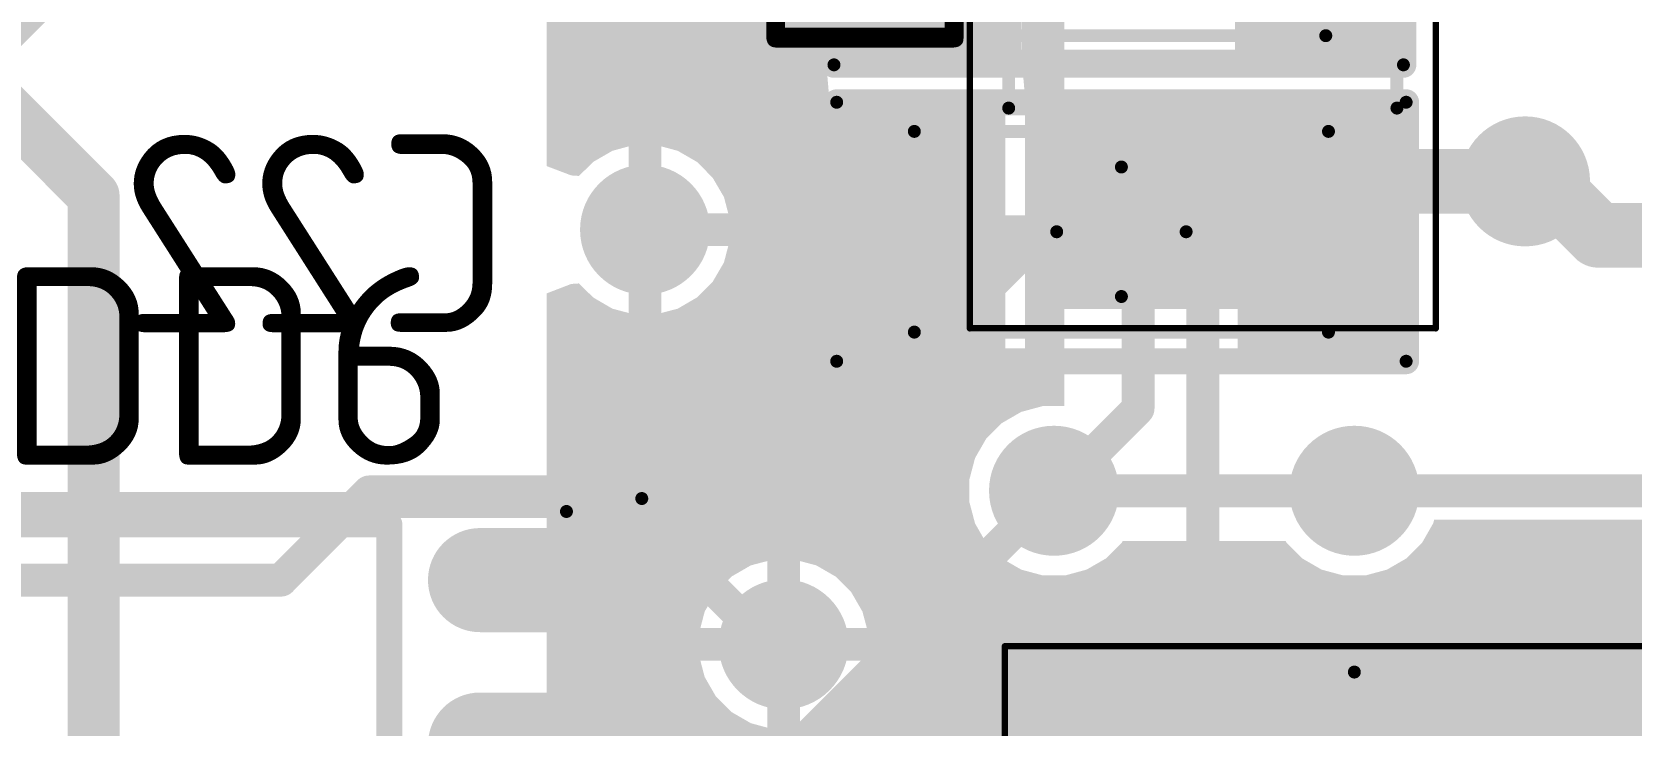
# Model space of a CAD drawing. Header units: inches. Extents: x 0 to 220, y 0 to 115.
# Drawn here: x 153.77 to 166.13, y 66.41 to 71.76 of the extents above; entities that cross this region are included whole.
import ezdxf

# ---------------------------------------------------------------- set-up
doc = ezdxf.new("R2010")
doc.units = ezdxf.units.IN
for name, color, linetype in [('Bottom Layer- Bottom', 5, 'Continuous'), ('Bottom Overlay- Bot Silk', 54, 'Continuous'), ('Bottom Paste- Bot Paste', 16, 'Continuous'), ('Bottom Solder- Bot Mask', 6, 'Continuous'), ('Mechanical 13', 56, 'Continuous'), ('Mechanical 15', 56, 'Continuous'), ('Top Layer- Top', 1, 'Continuous'), ('Top Overlay- Top Silk', 2, 'Continuous'), ('Top Paste- Top Paste', 8, 'Continuous'), ('Top Solder- Top Mask', 216, 'Continuous')]:
    doc.layers.add(name, color=color, linetype=linetype)
doc.styles.add('Arial', font='', dxfattribs={"height": 0.2})
doc.styles.add('GOST type B', font='', dxfattribs={"height": 0.2})
doc.styles.get('Arial').set_extended_font_data('Arial')
doc.styles.get('GOST type B').set_extended_font_data('GOST type B')

# ---------------------------------------------------------------- blocks, each defined once
blk = doc.blocks.new('CAP_TH_ALUM_ELEC_D5_00___S2_00___H11_00___58')
at = {"layer": 'Mechanical 13'}
for points in [[(2.5, 0, 0.1, 0.1, 1), (-2.5, 0, 0.1, 0.1, 1)], [(2.475, 0, 0.05, 0.05, 1), (2.525, 0, 0.05, 0.05, 1)]]:
    blk.add_lwpolyline(points, format="xyseb", close=True, dxfattribs=at)
at = {"layer": 'Mechanical 15'}
for points in [[(2.7, 2.7, 0.05, 0.05, 0), (-2.7, 2.7, 0.05, 0.05, 0)], [(2.7, 2.7, 0.05, 0.05, 0), (2.7, -2.7, 0.05, 0.05, 0)]]:
    blk.add_lwpolyline(points, format="xyseb", dxfattribs=at)
blk.add_lwpolyline([(2.687, 2.7, 0.025, 0.025, 1), (2.712, 2.7, 0.025, 0.025, 1)], format="xyseb", close=True, dxfattribs=at)
blk.add_lwpolyline([(2.687, 2.7, 0.025, 0.025, 1), (2.712, 2.7, 0.025, 0.025, 1)], format="xyseb", close=True, dxfattribs=at)
at = {"layer": 'Top Overlay- Top Silk'}
for points in [[(2.5, 0, 0.2, 0.2, 1), (-2.5, 0, 0.2, 0.2, 1)], [(2.45, 0, 0.1, 0.1, 1), (2.55, 0, 0.1, 0.1, 1)]]:
    blk.add_lwpolyline(points, format="xyseb", close=True, dxfattribs=at)
at = {"layer": 'Top Overlay- Top Silk', "style": 'Arial'}
blk.add_text('+', height=2, dxfattribs=at).set_placement((0.7, 1.25))
blk = doc.blocks.new('14_SOIC_60')
at = {"layer": 'Top Layer- Top'}
h = blk.add_hatch(color=7, dxfattribs=at)
edge = h.paths.add_edge_path()
edge.add_arc((-0.5, -6.35), 0.3, 90, 270)
edge.add_line((-0.5, -6.65), (0.5, -6.65))
edge.add_arc((0.5, -6.35), 0.3, 270, 450)
edge.add_line((0.5, -6.05), (-0.5, -6.05))
h = blk.add_hatch(color=7, dxfattribs=at)
edge = h.paths.add_edge_path()
edge.add_arc((-0.5, -7.62), 0.3, 90, 270)
edge.add_line((-0.5, -7.92), (0.5, -7.92))
edge.add_arc((0.5, -7.62), 0.3, 270, 450)
edge.add_line((0.5, -7.32), (-0.5, -7.32))
at = {"layer": 'Top Paste- Top Paste'}
h = blk.add_hatch(color=7, dxfattribs=at)
edge = h.paths.add_edge_path()
edge.add_arc((-0.5, -6.35), 0.3, 90, 270)
edge.add_line((-0.5, -6.65), (0.5, -6.65))
edge.add_arc((0.5, -6.35), 0.3, 270, 450)
edge.add_line((0.5, -6.05), (-0.5, -6.05))
h = blk.add_hatch(color=7, dxfattribs=at)
edge = h.paths.add_edge_path()
edge.add_arc((-0.5, -7.62), 0.3, 90, 270)
edge.add_line((-0.5, -7.92), (0.5, -7.92))
edge.add_arc((0.5, -7.62), 0.3, 270, 450)
edge.add_line((0.5, -7.32), (-0.5, -7.32))
at = {"layer": 'Top Solder- Top Mask'}
h = blk.add_hatch(color=7, dxfattribs=at)
edge = h.paths.add_edge_path()
edge.add_arc((-0.5, -6.35), 0.402, 90, 270)
edge.add_line((-0.5, -6.752), (0.5, -6.752))
edge.add_arc((0.5, -6.35), 0.402, 270, 450)
edge.add_line((0.5, -5.948), (-0.5, -5.948))
h = blk.add_hatch(color=7, dxfattribs=at)
edge = h.paths.add_edge_path()
edge.add_arc((-0.5, -7.62), 0.402, 90, 270)
edge.add_line((-0.5, -8.022), (0.5, -8.022))
edge.add_arc((0.5, -7.62), 0.402, 270, 450)
edge.add_line((0.5, -7.218), (-0.5, -7.218))
at = {"layer": 'Mechanical 13'}
for points in [[(-0.168, 0.55, 0.1, 0.1, 0), (-0.168, -8.15, 0.1, 0.1, 0)], [(5.969, -8.15, 0.1, 0.1, 0), (-0.168, -8.15, 0.1, 0.1, 0)]]:
    blk.add_lwpolyline(points, format="xyseb", dxfattribs=at)
blk.add_lwpolyline([(-0.193, -8.15, 0.05, 0.05, 1), (-0.143, -8.15, 0.05, 0.05, 1)], format="xyseb", close=True, dxfattribs=at)
blk.add_lwpolyline([(-0.193, -8.15, 0.05, 0.05, 1), (-0.143, -8.15, 0.05, 0.05, 1)], format="xyseb", close=True, dxfattribs=at)
at = {"layer": 'Mechanical 15'}
for points in [[(-0.75, 0.75, 0.1, 0.1, 0), (-0.75, -8.25, 0.1, 0.1, 0)], [(6.75, -8.25, 0.1, 0.1, 0), (-0.75, -8.25, 0.1, 0.1, 0)]]:
    blk.add_lwpolyline(points, format="xyseb", dxfattribs=at)
blk.add_lwpolyline([(-0.775, -8.25, 0.05, 0.05, 1), (-0.725, -8.25, 0.05, 0.05, 1)], format="xyseb", close=True, dxfattribs=at)
blk.add_lwpolyline([(-0.775, -8.25, 0.05, 0.05, 1), (-0.725, -8.25, 0.05, 0.05, 1)], format="xyseb", close=True, dxfattribs=at)
at = {"layer": 'Top Overlay- Top Silk'}
for points in [[(1.2, 0.45, 0.2, 0.2, 0), (1.2, -8.05, 0.2, 0.2, 0)], [(4.7, -8.05, 0.2, 0.2, 0), (1.2, -8.05, 0.2, 0.2, 0)]]:
    blk.add_lwpolyline(points, format="xyseb", dxfattribs=at)
blk.add_lwpolyline([(1.15, -8.05, 0.1, 0.1, 1), (1.25, -8.05, 0.1, 0.1, 1)], format="xyseb", close=True, dxfattribs=at)
blk.add_lwpolyline([(1.15, -8.05, 0.1, 0.1, 1), (1.25, -8.05, 0.1, 0.1, 1)], format="xyseb", close=True, dxfattribs=at)
blk = doc.blocks.new('10_MSOP_161')
at = {"layer": 'Top Layer- Top'}
for points in [[(1.5, 1.15), (2.95, 1.15), (2.95, 0.85), (1.5, 0.85)], [(1.5, 0.65), (2.95, 0.65), (2.95, 0.35), (1.5, 0.35)], [(1.5, 0.15), (2.95, 0.15), (2.95, -0.15), (1.5, -0.15)], [(1.5, -0.35), (2.95, -0.35), (2.95, -0.65), (1.5, -0.65)], [(1.5, -0.85), (2.95, -0.85), (2.95, -1.15), (1.5, -1.15)]]:
    blk.add_hatch(color=7, dxfattribs=at).paths.add_polyline_path(points)
at = {"layer": 'Top Paste- Top Paste'}
for points in [[(1.5, 1.15), (2.95, 1.15), (2.95, 0.85), (1.5, 0.85)], [(1.5, 0.65), (2.95, 0.65), (2.95, 0.35), (1.5, 0.35)], [(1.5, 0.15), (2.95, 0.15), (2.95, -0.15), (1.5, -0.15)], [(1.5, -0.35), (2.95, -0.35), (2.95, -0.65), (1.5, -0.65)], [(1.5, -0.85), (2.95, -0.85), (2.95, -1.15), (1.5, -1.15)]]:
    blk.add_hatch(color=7, dxfattribs=at).paths.add_polyline_path(points)
at = {"layer": 'Top Solder- Top Mask'}
for points in [[(1.398, 1.252), (3.052, 1.252), (3.052, 0.748), (1.398, 0.748)], [(1.398, 0.752), (3.052, 0.752), (3.052, 0.248), (1.398, 0.248)], [(1.398, 0.252), (3.052, 0.252), (3.052, -0.252), (1.398, -0.252)], [(1.398, -0.248), (3.052, -0.248), (3.052, -0.752), (1.398, -0.752)], [(1.398, -0.748), (3.052, -0.748), (3.052, -1.252), (1.398, -1.252)]]:
    blk.add_hatch(color=7, dxfattribs=at).paths.add_polyline_path(points)
at = {"layer": 'Mechanical 13'}
for points in [[(1.5, 1.5, 0.1, 0.1, 0), (-1.5, 1.5, 0.1, 0.1, 0)], [(1.5, -1.5, 0.1, 0.1, 0), (1.5, 1.5, 0.1, 0.1, 0)], [(1.5, -1.5, 0.1, 0.1, 0), (-1.5, -1.5, 0.1, 0.1, 0)]]:
    blk.add_lwpolyline(points, format="xyseb", dxfattribs=at)
for points in [[(1.475, 1.5, 0.05, 0.05, 1), (1.525, 1.5, 0.05, 0.05, 1)], [(1.475, 1.5, 0.05, 0.05, 1), (1.525, 1.5, 0.05, 0.05, 1)], [(1.475, -1.5, 0.05, 0.05, 1), (1.525, -1.5, 0.05, 0.05, 1)], [(1.475, -1.5, 0.05, 0.05, 1), (1.525, -1.5, 0.05, 0.05, 1)]]:
    blk.add_lwpolyline(points, format="xyseb", close=True, dxfattribs=at)
at = {"layer": 'Mechanical 15'}
for points in [[(3.2, 1.8, 0.05, 0.05, 0), (-3.2, 1.8, 0.05, 0.05, 0)], [(3.2, -1.8, 0.05, 0.05, 0), (3.2, 1.8, 0.05, 0.05, 0)], [(3.2, -1.8, 0.05, 0.05, 0), (-3.2, -1.8, 0.05, 0.05, 0)]]:
    blk.add_lwpolyline(points, format="xyseb", dxfattribs=at)
for points in [[(3.188, 1.8, 0.025, 0.025, 1), (3.213, 1.8, 0.025, 0.025, 1)], [(3.188, 1.8, 0.025, 0.025, 1), (3.213, 1.8, 0.025, 0.025, 1)], [(3.188, -1.8, 0.025, 0.025, 1), (3.213, -1.8, 0.025, 0.025, 1)], [(3.188, -1.8, 0.025, 0.025, 1), (3.213, -1.8, 0.025, 0.025, 1)]]:
    blk.add_lwpolyline(points, format="xyseb", close=True, dxfattribs=at)
at = {"layer": 'Top Overlay- Top Silk'}
for points in [[(1.15, 1.5, 0.2, 0.2, 0), (-1.15, 1.5, 0.2, 0.2, 0)], [(1.15, -1.5, 0.2, 0.2, 0), (1.15, 1.5, 0.2, 0.2, 0)], [(1.15, -1.5, 0.2, 0.2, 0), (-1.15, -1.5, 0.2, 0.2, 0)]]:
    blk.add_lwpolyline(points, format="xyseb", dxfattribs=at)
for points in [[(1.1, 1.5, 0.1, 0.1, 1), (1.2, 1.5, 0.1, 0.1, 1)], [(1.1, 1.5, 0.1, 0.1, 1), (1.2, 1.5, 0.1, 0.1, 1)], [(1.1, -1.5, 0.1, 0.1, 1), (1.2, -1.5, 0.1, 0.1, 1)], [(1.1, -1.5, 0.1, 0.1, 1), (1.2, -1.5, 0.1, 0.1, 1)]]:
    blk.add_lwpolyline(points, format="xyseb", close=True, dxfattribs=at)
blk = doc.blocks.new('CAP__1206_B_185')
at = {"layer": 'Bottom Layer- Bottom'}
for points in [[(-1, 0.8), (-1, -0.8), (-2, -0.8), (-2, 0.8)], [(2, 0.8), (2, -0.8), (1, -0.8), (1, 0.8)]]:
    blk.add_hatch(color=7, dxfattribs=at).paths.add_polyline_path(points)
at = {"layer": 'Bottom Paste- Bot Paste'}
for points in [[(-1, 0.8), (-1, -0.8), (-2, -0.8), (-2, 0.8)], [(2, 0.8), (2, -0.8), (1, -0.8), (1, 0.8)]]:
    blk.add_hatch(color=7, dxfattribs=at).paths.add_polyline_path(points)
at = {"layer": 'Bottom Solder- Bot Mask'}
for points in [[(-0.898, 0.902), (-0.898, -0.902), (-2.102, -0.902), (-2.102, 0.902)], [(2.102, 0.902), (2.102, -0.902), (0.898, -0.902), (0.898, 0.902)]]:
    blk.add_hatch(color=7, dxfattribs=at).paths.add_polyline_path(points)
at = {"layer": 'Bottom Overlay- Bot Silk'}
for points in [[(-2.2, 1, 0.2, 0.2, 0), (-2.2, -1, 0.2, 0.2, 0)], [(2.2, 1, 0.2, 0.2, 0), (-2.2, 1, 0.2, 0.2, 0)], [(2.2, 1, 0.2, 0.2, 0), (2.2, -1, 0.2, 0.2, 0)], [(2.2, -1, 0.2, 0.2, 0), (-2.2, -1, 0.2, 0.2, 0)]]:
    blk.add_lwpolyline(points, format="xyseb", dxfattribs=at)
for points in [[(-2.25, 1, 0.1, 0.1, 1), (-2.15, 1, 0.1, 0.1, 1)], [(-2.25, 1, 0.1, 0.1, 1), (-2.15, 1, 0.1, 0.1, 1)], [(2.15, 1, 0.1, 0.1, 1), (2.25, 1, 0.1, 0.1, 1)], [(2.15, 1, 0.1, 0.1, 1), (2.25, 1, 0.1, 0.1, 1)], [(-2.25, -1, 0.1, 0.1, 1), (-2.15, -1, 0.1, 0.1, 1)], [(-2.25, -1, 0.1, 0.1, 1), (-2.15, -1, 0.1, 0.1, 1)], [(2.15, -1, 0.1, 0.1, 1), (2.25, -1, 0.1, 0.1, 1)], [(2.15, -1, 0.1, 0.1, 1), (2.25, -1, 0.1, 0.1, 1)]]:
    blk.add_lwpolyline(points, format="xyseb", close=True, dxfattribs=at)
at = {"layer": 'Mechanical 13'}
for points in [[(-1.6, 0.775, 0.1, 0.1, 0), (-1.6, -0.775, 0.1, 0.1, 0)], [(1.6, 0.775, 0.1, 0.1, 0), (-1.6, 0.775, 0.1, 0.1, 0)], [(1.6, 0.775, 0.1, 0.1, 0), (1.6, -0.775, 0.1, 0.1, 0)], [(1.6, -0.775, 0.1, 0.1, 0), (-1.6, -0.775, 0.1, 0.1, 0)]]:
    blk.add_lwpolyline(points, format="xyseb", dxfattribs=at)
for points in [[(-1.625, 0.775, 0.05, 0.05, 1), (-1.575, 0.775, 0.05, 0.05, 1)], [(-1.625, 0.775, 0.05, 0.05, 1), (-1.575, 0.775, 0.05, 0.05, 1)], [(1.575, 0.775, 0.05, 0.05, 1), (1.625, 0.775, 0.05, 0.05, 1)], [(1.575, 0.775, 0.05, 0.05, 1), (1.625, 0.775, 0.05, 0.05, 1)], [(-1.625, -0.775, 0.05, 0.05, 1), (-1.575, -0.775, 0.05, 0.05, 1)], [(-1.625, -0.775, 0.05, 0.05, 1), (-1.575, -0.775, 0.05, 0.05, 1)], [(1.575, -0.775, 0.05, 0.05, 1), (1.625, -0.775, 0.05, 0.05, 1)], [(1.575, -0.775, 0.05, 0.05, 1), (1.625, -0.775, 0.05, 0.05, 1)]]:
    blk.add_lwpolyline(points, format="xyseb", close=True, dxfattribs=at)
at = {"layer": 'Mechanical 15'}
for points in [[(2.2, 1, 0.1, 0.1, 0), (-2.2, 1, 0.1, 0.1, 0)], [(-2.2, 1, 0.1, 0.1, 0), (-2.2, -1, 0.1, 0.1, 0)], [(2.2, 1, 0.1, 0.1, 0), (2.2, -1, 0.1, 0.1, 0)], [(0, 0.5, 0.1, 0.1, 0), (0, -0.5, 0.1, 0.1, 0)], [(0.5, 0, 0.1, 0.1, 0), (-0.5, 0, 0.1, 0.1, 0)], [(2.2, -1, 0.1, 0.1, 0), (-2.2, -1, 0.1, 0.1, 0)]]:
    blk.add_lwpolyline(points, format="xyseb", dxfattribs=at)
for points in [[(-2.225, 1, 0.05, 0.05, 1), (-2.175, 1, 0.05, 0.05, 1)], [(-2.225, 1, 0.05, 0.05, 1), (-2.175, 1, 0.05, 0.05, 1)], [(2.175, 1, 0.05, 0.05, 1), (2.225, 1, 0.05, 0.05, 1)], [(2.175, 1, 0.05, 0.05, 1), (2.225, 1, 0.05, 0.05, 1)], [(-0.025, 0.5, 0.05, 0.05, 1), (0.025, 0.5, 0.05, 0.05, 1)], [(-0.525, 0, 0.05, 0.05, 1), (-0.475, 0, 0.05, 0.05, 1)], [(0.475, 0, 0.05, 0.05, 1), (0.525, 0, 0.05, 0.05, 1)], [(-0.025, -0.5, 0.05, 0.05, 1), (0.025, -0.5, 0.05, 0.05, 1)], [(-2.225, -1, 0.05, 0.05, 1), (-2.175, -1, 0.05, 0.05, 1)], [(-2.225, -1, 0.05, 0.05, 1), (-2.175, -1, 0.05, 0.05, 1)], [(2.175, -1, 0.05, 0.05, 1), (2.225, -1, 0.05, 0.05, 1)], [(2.175, -1, 0.05, 0.05, 1), (2.225, -1, 0.05, 0.05, 1)]]:
    blk.add_lwpolyline(points, format="xyseb", close=True, dxfattribs=at)
blk = doc.blocks.new('CAP__1206_B_187')
at = {"layer": 'Bottom Layer- Bottom'}
for points in [[(-1, 0.8), (-1, -0.8), (-2, -0.8), (-2, 0.8)], [(2, 0.8), (2, -0.8), (1, -0.8), (1, 0.8)]]:
    blk.add_hatch(color=7, dxfattribs=at).paths.add_polyline_path(points)
at = {"layer": 'Bottom Paste- Bot Paste'}
for points in [[(-1, 0.8), (-1, -0.8), (-2, -0.8), (-2, 0.8)], [(2, 0.8), (2, -0.8), (1, -0.8), (1, 0.8)]]:
    blk.add_hatch(color=7, dxfattribs=at).paths.add_polyline_path(points)
at = {"layer": 'Bottom Solder- Bot Mask'}
for points in [[(-0.898, 0.902), (-0.898, -0.902), (-2.102, -0.902), (-2.102, 0.902)], [(2.102, 0.902), (2.102, -0.902), (0.898, -0.902), (0.898, 0.902)]]:
    blk.add_hatch(color=7, dxfattribs=at).paths.add_polyline_path(points)
at = {"layer": 'Bottom Overlay- Bot Silk'}
for points in [[(-2.2, -1, 0.2, 0.2, 0), (-2.2, 1, 0.2, 0.2, 0)], [(-2.2, 1, 0.2, 0.2, 0), (2.2, 1, 0.2, 0.2, 0)], [(2.2, -1, 0.2, 0.2, 0), (2.2, 1, 0.2, 0.2, 0)], [(-2.2, -1, 0.2, 0.2, 0), (2.2, -1, 0.2, 0.2, 0)]]:
    blk.add_lwpolyline(points, format="xyseb", dxfattribs=at)
for points in [[(-2.25, 1, 0.1, 0.1, 1), (-2.15, 1, 0.1, 0.1, 1)], [(-2.25, 1, 0.1, 0.1, 1), (-2.15, 1, 0.1, 0.1, 1)], [(2.15, 1, 0.1, 0.1, 1), (2.25, 1, 0.1, 0.1, 1)], [(2.15, 1, 0.1, 0.1, 1), (2.25, 1, 0.1, 0.1, 1)], [(-2.25, -1, 0.1, 0.1, 1), (-2.15, -1, 0.1, 0.1, 1)], [(-2.25, -1, 0.1, 0.1, 1), (-2.15, -1, 0.1, 0.1, 1)], [(2.15, -1, 0.1, 0.1, 1), (2.25, -1, 0.1, 0.1, 1)], [(2.15, -1, 0.1, 0.1, 1), (2.25, -1, 0.1, 0.1, 1)]]:
    blk.add_lwpolyline(points, format="xyseb", close=True, dxfattribs=at)
at = {"layer": 'Mechanical 13'}
for points in [[(-1.6, 0.775, 0.1, 0.1, 0), (-1.6, -0.775, 0.1, 0.1, 0)], [(-1.6, 0.775, 0.1, 0.1, 0), (1.6, 0.775, 0.1, 0.1, 0)], [(1.6, 0.775, 0.1, 0.1, 0), (1.6, -0.775, 0.1, 0.1, 0)], [(-1.6, -0.775, 0.1, 0.1, 0), (1.6, -0.775, 0.1, 0.1, 0)]]:
    blk.add_lwpolyline(points, format="xyseb", dxfattribs=at)
for points in [[(-1.625, 0.775, 0.05, 0.05, 1), (-1.575, 0.775, 0.05, 0.05, 1)], [(-1.625, 0.775, 0.05, 0.05, 1), (-1.575, 0.775, 0.05, 0.05, 1)], [(1.575, 0.775, 0.05, 0.05, 1), (1.625, 0.775, 0.05, 0.05, 1)], [(1.575, 0.775, 0.05, 0.05, 1), (1.625, 0.775, 0.05, 0.05, 1)], [(-1.625, -0.775, 0.05, 0.05, 1), (-1.575, -0.775, 0.05, 0.05, 1)], [(-1.625, -0.775, 0.05, 0.05, 1), (-1.575, -0.775, 0.05, 0.05, 1)], [(1.575, -0.775, 0.05, 0.05, 1), (1.625, -0.775, 0.05, 0.05, 1)], [(1.575, -0.775, 0.05, 0.05, 1), (1.625, -0.775, 0.05, 0.05, 1)]]:
    blk.add_lwpolyline(points, format="xyseb", close=True, dxfattribs=at)
at = {"layer": 'Mechanical 15'}
for points in [[(-2.2, 1, 0.1, 0.1, 0), (2.2, 1, 0.1, 0.1, 0)], [(-2.2, -1, 0.1, 0.1, 0), (-2.2, 1, 0.1, 0.1, 0)], [(2.2, -1, 0.1, 0.1, 0), (2.2, 1, 0.1, 0.1, 0)], [(0, -0.5, 0.1, 0.1, 0), (0, 0.5, 0.1, 0.1, 0)], [(-0.5, 0, 0.1, 0.1, 0), (0.5, 0, 0.1, 0.1, 0)], [(-2.2, -1, 0.1, 0.1, 0), (2.2, -1, 0.1, 0.1, 0)]]:
    blk.add_lwpolyline(points, format="xyseb", dxfattribs=at)
for points in [[(-2.225, 1, 0.05, 0.05, 1), (-2.175, 1, 0.05, 0.05, 1)], [(-2.225, 1, 0.05, 0.05, 1), (-2.175, 1, 0.05, 0.05, 1)], [(2.175, 1, 0.05, 0.05, 1), (2.225, 1, 0.05, 0.05, 1)], [(2.175, 1, 0.05, 0.05, 1), (2.225, 1, 0.05, 0.05, 1)], [(-0.025, 0.5, 0.05, 0.05, 1), (0.025, 0.5, 0.05, 0.05, 1)], [(-0.525, 0, 0.05, 0.05, 1), (-0.475, 0, 0.05, 0.05, 1)], [(0.475, 0, 0.05, 0.05, 1), (0.525, 0, 0.05, 0.05, 1)], [(-0.025, -0.5, 0.05, 0.05, 1), (0.025, -0.5, 0.05, 0.05, 1)], [(-2.225, -1, 0.05, 0.05, 1), (-2.175, -1, 0.05, 0.05, 1)], [(-2.225, -1, 0.05, 0.05, 1), (-2.175, -1, 0.05, 0.05, 1)], [(2.175, -1, 0.05, 0.05, 1), (2.225, -1, 0.05, 0.05, 1)], [(2.175, -1, 0.05, 0.05, 1), (2.225, -1, 0.05, 0.05, 1)]]:
    blk.add_lwpolyline(points, format="xyseb", close=True, dxfattribs=at)

msp = doc.modelspace()

# ---------------------------------------------------------------- hatches: boundary and pattern name
at = {"layer": 'Bottom Layer- Bottom'}
h = msp.add_hatch(color=5, dxfattribs=at)
h.paths.add_polyline_path([(161.75, 80.522), (161.75, 68.876), (161.584, 68.876), (161.417, 68.831), (161.268, 68.745), (161.146, 68.624), (161.06, 68.474), (161.016, 68.308), (161.016, 68.136), (161.06, 67.97), (161.146, 67.82), (161.268, 67.699), (161.417, 67.613), (161.584, 67.568), (161.756, 67.568), (161.922, 67.613), (162.071, 67.699), (162.193, 67.82), (162.201, 67.834), (163.46, 67.834), (163.467, 67.82), (163.589, 67.699), (163.738, 67.613), (163.905, 67.568), (164.077, 67.568), (164.243, 67.613), (164.392, 67.699), (164.514, 67.82), (164.6, 67.97), (164.608, 68), (172, 68), (172, 62), (159.75, 62), (157.75, 64), (157.75, 69.746), (157.94, 69.819), (158, 69.823), (158.109, 69.715), (158.258, 69.628), (158.383, 69.595), (158.383, 70.238), (158.383, 70.881), (158.258, 70.847), (158.109, 70.761), (158, 70.653), (157.94, 70.657), (157.75, 70.729), (157.75, 72.41), (157.94, 72.482), (158, 72.486), (158.109, 72.378), (158.258, 72.292), (158.383, 72.258), (158.383, 72.901), (158.51, 72.901), (158.51, 73.028), (159.153, 73.028), (159.12, 73.153), (159.033, 73.303), (158.912, 73.424), (158.818, 73.479), (158.8, 73.533), (158.794, 73.655), (158.816, 73.755), (158.892, 73.799), (159.014, 73.92), (159.1, 74.07), (159.134, 74.195), (158.491, 74.195), (158.491, 74.449), (159.134, 74.449), (159.1, 74.574), (159.014, 74.724), (158.911, 74.872), (159.014, 75.02), (159.1, 75.17), (159.134, 75.295), (158.491, 75.295), (158.491, 75.549), (159.134, 75.549), (159.1, 75.674), (159.014, 75.824), (158.911, 75.972), (159.014, 76.12), (159.1, 76.27), (159.134, 76.395), (158.491, 76.395), (158.491, 76.522), (158.364, 76.522), (158.364, 77.165), (158.238, 77.131), (158.089, 77.045), (158, 76.956), (157.866, 76.981), (157.75, 77.047), (157.75, 82), (161.75, 82)])
h.paths.add_polyline_path([(161.424, 80.776), (160.797, 80.776), (160.797, 79.849), (161.424, 79.849)], flags=0)
h.paths.add_polyline_path([(160.543, 80.776), (159.916, 80.776), (159.916, 79.849), (160.543, 79.849)], flags=0)
h.paths.add_polyline_path([(161.424, 79.595), (160.797, 79.595), (160.797, 78.668), (161.424, 78.668)], flags=0)
h.paths.add_polyline_path([(160.543, 79.595), (159.916, 79.595), (159.916, 78.668), (160.543, 78.668)], flags=0)
h.paths.add_polyline_path([(161.424, 78.403), (160.797, 78.403), (160.797, 77.476), (161.424, 77.476)], flags=0)
h.paths.add_polyline_path([(160.543, 78.403), (159.916, 78.403), (159.916, 77.476), (160.543, 77.476)], flags=0)
h.paths.add_polyline_path([(158.618, 77.165), (158.618, 76.649), (159.134, 76.649), (159.1, 76.774), (159.014, 76.924), (158.892, 77.045), (158.743, 77.131)], flags=0)
h.paths.add_polyline_path([(161.424, 77.222), (160.67, 77.222), (159.916, 77.222), (159.916, 76.431), (159.916, 76.295), (159.916, 76.045), (159.916, 75.254), (160.67, 75.254), (161.424, 75.254), (161.424, 76.045), (161.424, 76.181), (161.424, 76.431)], flags=0)
h.paths.add_polyline_path([(161.424, 75), (160.797, 75), (160.797, 74.073), (161.424, 74.073)], flags=0)
h.paths.add_polyline_path([(160.543, 75), (159.916, 75), (159.916, 74.073), (160.543, 74.073)], flags=0)
h.paths.add_polyline_path([(161.424, 73.565), (160.797, 73.565), (160.797, 72.638), (161.424, 72.638)], flags=0)
h.paths.add_polyline_path([(160.543, 73.565), (159.916, 73.565), (159.916, 72.638), (160.543, 72.638)], flags=0)
h.paths.add_polyline_path([(159.153, 72.774), (158.637, 72.774), (158.637, 72.258), (158.763, 72.292), (158.912, 72.378), (159.033, 72.499), (159.12, 72.649)], flags=0)
h.paths.add_polyline_path([(158.637, 70.881), (158.637, 70.365), (159.153, 70.365), (159.12, 70.49), (159.033, 70.639), (158.912, 70.761), (158.763, 70.847)], flags=0)
h.paths.add_polyline_path([(161.424, 72.384), (160.67, 72.384), (159.916, 72.384), (159.916, 71.517), (159.916, 71.457), (159.937, 71.216), (159.937, 70.349), (160.691, 70.349), (161.445, 70.349), (161.445, 71.216), (161.445, 71.276), (161.424, 71.517), (161.424, 71.526)], flags=0)
h.paths.add_polyline_path([(159.153, 70.111), (158.637, 70.111), (158.637, 69.595), (158.763, 69.628), (158.912, 69.715), (159.033, 69.836), (159.12, 69.985)], flags=0)
h.paths.add_polyline_path([(161.445, 70.095), (160.818, 70.095), (160.818, 69.168), (161.445, 69.168)], flags=0)
h.paths.add_polyline_path([(160.564, 70.095), (159.937, 70.095), (159.937, 69.168), (160.564, 69.168)], flags=0)
h.paths.add_polyline_path([(159.708, 67.679), (159.708, 67.163), (160.224, 67.163), (160.19, 67.289), (160.104, 67.438), (159.982, 67.56), (159.833, 67.646)], flags=0)
h.paths.add_polyline_path([(159.454, 67.679), (159.328, 67.646), (159.179, 67.56), (159.057, 67.438), (158.971, 67.289), (158.938, 67.163), (159.454, 67.163)], flags=0)
h.paths.add_polyline_path([(160.224, 66.909), (159.708, 66.909), (159.708, 66.393), (159.833, 66.427), (159.982, 66.513), (160.104, 66.635), (160.19, 66.784)], flags=0)
h.paths.add_polyline_path([(159.454, 66.909), (158.938, 66.909), (158.971, 66.784), (159.057, 66.635), (159.179, 66.513), (159.328, 66.427), (159.454, 66.393)], flags=0)
h.paths.add_polyline_path([(170.243, 64.265), (170.243, 63.749), (170.759, 63.749), (170.726, 63.874), (170.639, 64.024), (170.518, 64.145), (170.369, 64.231)], flags=0)
h.paths.add_polyline_path([(169.989, 64.265), (169.864, 64.231), (169.715, 64.145), (169.593, 64.024), (169.507, 63.874), (169.473, 63.749), (169.989, 63.749)], flags=0)
h.paths.add_polyline_path([(164.316, 66.234), (163.666, 66.234), (163.43, 66.203), (163.21, 66.112), (163.021, 65.967), (162.876, 65.778), (162.785, 65.558), (162.754, 65.322), (162.785, 65.086), (162.876, 64.866), (163.021, 64.677), (163.21, 64.532), (163.405, 64.452), (163.43, 64.379), (163.43, 64.265), (163.405, 64.192), (163.21, 64.112), (163.021, 63.967), (162.876, 63.778), (162.785, 63.558), (162.771, 63.449), (163.991, 63.449), (165.211, 63.449), (165.196, 63.558), (165.105, 63.778), (164.96, 63.967), (164.772, 64.112), (164.577, 64.192), (164.552, 64.265), (164.552, 64.379), (164.577, 64.452), (164.772, 64.532), (164.96, 64.677), (165.105, 64.866), (165.196, 65.086), (165.227, 65.322), (165.196, 65.558), (165.105, 65.778), (164.96, 65.967), (164.772, 66.112), (164.552, 66.203)], flags=0)
h.paths.add_polyline_path([(170.759, 63.495), (170.243, 63.495), (170.243, 62.979), (170.369, 63.013), (170.518, 63.099), (170.639, 63.22), (170.726, 63.37)], flags=0)
h.paths.add_polyline_path([(169.989, 63.495), (169.473, 63.495), (169.507, 63.37), (169.593, 63.22), (169.715, 63.099), (169.864, 63.013), (169.989, 62.979)], flags=0)
h.paths.add_polyline_path([(165.211, 63.195), (164.118, 63.195), (164.118, 62.41), (164.316, 62.41), (164.552, 62.441), (164.772, 62.532), (164.96, 62.677), (165.105, 62.866), (165.196, 63.086)], flags=0)
h.paths.add_polyline_path([(163.864, 63.195), (162.771, 63.195), (162.785, 63.086), (162.876, 62.866), (163.021, 62.677), (163.21, 62.532), (163.43, 62.441), (163.666, 62.41), (163.864, 62.41)], flags=0)
h = msp.add_hatch(color=7, dxfattribs=at)
edge = h.paths.add_edge_path()
edge.add_arc((165.31, 70.611), 0.4, 0, 360)
h = msp.add_hatch(color=7, dxfattribs=at)
edge = h.paths.add_edge_path()
edge.add_arc((158.51, 70.238), 0.4, 0, 360)
h = msp.add_hatch(color=7, dxfattribs=at)
edge = h.paths.add_edge_path()
edge.add_arc((161.67, 68.222), 0.4, 0, 360)
h = msp.add_hatch(color=7, dxfattribs=at)
edge = h.paths.add_edge_path()
edge.add_arc((163.991, 68.222), 0.4, 0, 360)
h = msp.add_hatch(color=7, dxfattribs=at)
edge = h.paths.add_edge_path()
edge.add_arc((159.581, 67.036), 0.4, 0, 360)
at = {"layer": 'Bottom Solder- Bot Mask'}
h = msp.add_hatch(color=7, dxfattribs=at)
edge = h.paths.add_edge_path()
edge.add_arc((165.31, 70.611), 0.502, 0, 360)
h = msp.add_hatch(color=7, dxfattribs=at)
edge = h.paths.add_edge_path()
edge.add_arc((158.51, 70.238), 0.502, 0, 360)
h = msp.add_hatch(color=7, dxfattribs=at)
edge = h.paths.add_edge_path()
edge.add_arc((161.67, 68.222), 0.502, 0, 360)
h = msp.add_hatch(color=7, dxfattribs=at)
edge = h.paths.add_edge_path()
edge.add_arc((163.991, 68.222), 0.502, 0, 360)
h = msp.add_hatch(color=7, dxfattribs=at)
edge = h.paths.add_edge_path()
edge.add_arc((159.581, 67.036), 0.502, 0, 360)
at = {"layer": 'Top Layer- Top'}
h = msp.add_hatch(color=7, dxfattribs=at)
edge = h.paths.add_edge_path()
edge.add_arc((165.31, 70.611), 0.4, 0, 360)
h = msp.add_hatch(color=7, dxfattribs=at)
edge = h.paths.add_edge_path()
edge.add_arc((158.51, 70.238), 0.4, 0, 360)
h = msp.add_hatch(color=7, dxfattribs=at)
edge = h.paths.add_edge_path()
edge.add_arc((161.67, 68.222), 0.4, 0, 360)
h = msp.add_hatch(color=7, dxfattribs=at)
edge = h.paths.add_edge_path()
edge.add_arc((163.991, 68.222), 0.4, 0, 360)
h = msp.add_hatch(color=7, dxfattribs=at)
edge = h.paths.add_edge_path()
edge.add_arc((159.581, 67.036), 0.4, 0, 360)
at = {"layer": 'Top Solder- Top Mask'}
h = msp.add_hatch(color=7, dxfattribs=at)
edge = h.paths.add_edge_path()
edge.add_arc((165.31, 70.611), 0.502, 0, 360)
h = msp.add_hatch(color=7, dxfattribs=at)
edge = h.paths.add_edge_path()
edge.add_arc((158.51, 70.238), 0.502, 0, 360)
h = msp.add_hatch(color=7, dxfattribs=at)
edge = h.paths.add_edge_path()
edge.add_arc((161.67, 68.222), 0.502, 0, 360)
h = msp.add_hatch(color=7, dxfattribs=at)
edge = h.paths.add_edge_path()
edge.add_arc((163.991, 68.222), 0.502, 0, 360)
h = msp.add_hatch(color=7, dxfattribs=at)
edge = h.paths.add_edge_path()
edge.add_arc((159.581, 67.036), 0.502, 0, 360)

# ---------------------------------------------------------------- linework, layer by layer
at = {"layer": 'Bottom Layer- Bottom'}
for points in [[(153.25, 71.5, 0.4, 0.4, 0), (154.25, 70.5, 0.4, 0.4, 0)], [(164.064, 70.611, 0.5, 0.5, 0), (165.31, 70.611, 0.5, 0.5, 0)], [(165.458, 70.611, 0.5, 0.5, 0), (165.874, 70.195, 0.5, 0.5, 0)], [(154.25, 63, 0.4, 0.4, 0), (154.25, 70.5, 0.4, 0.4, 0)], [(165.31, 70.611, 0.254, 0.254, 0), (165.458, 70.611, 0.254, 0.254, 0)], [(165.874, 70.195, 0.5, 0.5, 0), (167.118, 70.195, 0.5, 0.5, 0)], [(161.67, 68.222, 0.254, 0.254, 0), (163.991, 68.222, 0.254, 0.254, 0)]]:
    msp.add_lwpolyline(points, format="xyseb", dxfattribs=at)
for points in [[(163.939, 70.611, 0.25, 0.25, 1), (164.189, 70.611, 0.25, 0.25, 1)], [(165.185, 70.611, 0.25, 0.25, 1), (165.435, 70.611, 0.25, 0.25, 1)], [(165.333, 70.611, 0.25, 0.25, 1), (165.583, 70.611, 0.25, 0.25, 1)], [(154.15, 70.5, 0.2, 0.2, 1), (154.35, 70.5, 0.2, 0.2, 1)], [(154.15, 70.5, 0.2, 0.2, 1), (154.35, 70.5, 0.2, 0.2, 1)], [(165.247, 70.611, 0.127, 0.127, 1), (165.374, 70.611, 0.127, 0.127, 1)], [(165.394, 70.611, 0.127, 0.127, 1), (165.521, 70.611, 0.127, 0.127, 1)], [(165.749, 70.195, 0.25, 0.25, 1), (165.999, 70.195, 0.25, 0.25, 1)], [(165.749, 70.195, 0.25, 0.25, 1), (165.999, 70.195, 0.25, 0.25, 1)], [(161.606, 68.222, 0.127, 0.127, 1), (161.733, 68.222, 0.127, 0.127, 1)], [(163.927, 68.222, 0.127, 0.127, 1), (164.054, 68.222, 0.127, 0.127, 1)]]:
    msp.add_lwpolyline(points, format="xyseb", close=True, dxfattribs=at)
at = {"layer": 'Top Layer- Top'}
for points in [[(153.25, 71.5, 0.4, 0.4, 0), (155.548, 73.798, 0.4, 0.4, 0)], [(164.402, 70.452, 0.254, 0.254, 0), (164.529, 70.579, 0.254, 0.254, 0)], [(164.529, 70.579, 0.254, 0.254, 0), (165.278, 70.579, 0.254, 0.254, 0)], [(165.278, 70.579, 0.254, 0.254, 0), (165.31, 70.611, 0.254, 0.254, 0)], [(159.581, 68.213, 0.254, 0.254, 0), (161.82, 70.452, 0.254, 0.254, 0)], [(162.32, 68.856, 0.254, 0.254, 0), (162.32, 70.452, 0.254, 0.254, 0)], [(162.82, 67.036, 0.254, 0.254, 0), (162.82, 70.452, 0.254, 0.254, 0)], [(163.32, 70.452, 0.254, 0.254, 0), (163.82, 70.452, 0.254, 0.254, 0)], [(163.82, 70.452, 0.254, 0.254, 0), (164.402, 70.452, 0.254, 0.254, 0)], [(161.686, 68.222, 0.254, 0.254, 0), (162.32, 68.856, 0.254, 0.254, 0)], [(155.697, 67.532, 0.254, 0.254, 0), (156.378, 68.213, 0.254, 0.254, 0)], [(156.378, 68.213, 0.254, 0.254, 0), (159.581, 68.213, 0.254, 0.254, 0)], [(158.506, 65.058, 0.254, 0.254, 0), (161.67, 68.222, 0.254, 0.254, 0)], [(163.991, 68.222, 0.254, 0.254, 0), (166.261, 68.222, 0.254, 0.254, 0)], [(151.835, 67.532, 0.254, 0.254, 0), (155.697, 67.532, 0.254, 0.254, 0)], [(157.735, 67.532, 0.254, 0.254, 0), (158.972, 67.532, 0.254, 0.254, 0)], [(158.972, 67.532, 0.254, 0.254, 0), (159.467, 67.036, 0.254, 0.254, 0)], [(158.235, 62.452, 0.254, 0.254, 0), (162.82, 67.036, 0.254, 0.254, 0)], [(159.467, 67.036, 0.254, 0.254, 0), (159.581, 67.036, 0.254, 0.254, 0)], [(164.316, 65.322, 0.4, 0.4, 0), (165.616, 66.622, 0.4, 0.4, 0)], [(165.616, 66.622, 0.4, 0.4, 0), (168.135, 66.622, 0.4, 0.4, 0)]]:
    msp.add_lwpolyline(points, format="xyseb", dxfattribs=at)
for points in [[(164.466, 70.579, 0.127, 0.127, 1), (164.593, 70.579, 0.127, 0.127, 1)], [(164.466, 70.579, 0.127, 0.127, 1), (164.593, 70.579, 0.127, 0.127, 1)], [(165.215, 70.579, 0.127, 0.127, 1), (165.342, 70.579, 0.127, 0.127, 1)], [(165.215, 70.579, 0.127, 0.127, 1), (165.342, 70.579, 0.127, 0.127, 1)], [(165.247, 70.611, 0.127, 0.127, 1), (165.374, 70.611, 0.127, 0.127, 1)], [(161.756, 70.452, 0.127, 0.127, 1), (161.883, 70.452, 0.127, 0.127, 1)], [(162.256, 70.452, 0.127, 0.127, 1), (162.383, 70.452, 0.127, 0.127, 1)], [(162.756, 70.452, 0.127, 0.127, 1), (162.883, 70.452, 0.127, 0.127, 1)], [(163.256, 70.452, 0.127, 0.127, 1), (163.383, 70.452, 0.127, 0.127, 1)], [(163.756, 70.452, 0.127, 0.127, 1), (163.883, 70.452, 0.127, 0.127, 1)], [(163.756, 70.452, 0.127, 0.127, 1), (163.883, 70.452, 0.127, 0.127, 1)], [(164.339, 70.452, 0.127, 0.127, 1), (164.466, 70.452, 0.127, 0.127, 1)], [(164.339, 70.452, 0.127, 0.127, 1), (164.466, 70.452, 0.127, 0.127, 1)], [(162.256, 68.856, 0.127, 0.127, 1), (162.383, 68.856, 0.127, 0.127, 1)], [(162.256, 68.856, 0.127, 0.127, 1), (162.383, 68.856, 0.127, 0.127, 1)], [(156.315, 68.213, 0.127, 0.127, 1), (156.442, 68.213, 0.127, 0.127, 1)], [(156.315, 68.213, 0.127, 0.127, 1), (156.442, 68.213, 0.127, 0.127, 1)], [(159.517, 68.213, 0.127, 0.127, 1), (159.644, 68.213, 0.127, 0.127, 1)], [(159.517, 68.213, 0.127, 0.127, 1), (159.644, 68.213, 0.127, 0.127, 1)], [(161.606, 68.222, 0.127, 0.127, 1), (161.733, 68.222, 0.127, 0.127, 1)], [(161.622, 68.222, 0.127, 0.127, 1), (161.749, 68.222, 0.127, 0.127, 1)], [(163.927, 68.222, 0.127, 0.127, 1), (164.054, 68.222, 0.127, 0.127, 1)], [(155.634, 67.532, 0.127, 0.127, 1), (155.761, 67.532, 0.127, 0.127, 1)], [(155.634, 67.532, 0.127, 0.127, 1), (155.761, 67.532, 0.127, 0.127, 1)], [(157.672, 67.532, 0.127, 0.127, 1), (157.799, 67.532, 0.127, 0.127, 1)], [(158.908, 67.532, 0.127, 0.127, 1), (159.035, 67.532, 0.127, 0.127, 1)], [(158.908, 67.532, 0.127, 0.127, 1), (159.035, 67.532, 0.127, 0.127, 1)], [(159.404, 67.036, 0.127, 0.127, 1), (159.531, 67.036, 0.127, 0.127, 1)], [(159.404, 67.036, 0.127, 0.127, 1), (159.531, 67.036, 0.127, 0.127, 1)], [(159.517, 67.036, 0.127, 0.127, 1), (159.644, 67.036, 0.127, 0.127, 1)], [(162.756, 67.036, 0.127, 0.127, 1), (162.883, 67.036, 0.127, 0.127, 1)], [(162.756, 67.036, 0.127, 0.127, 1), (162.883, 67.036, 0.127, 0.127, 1)], [(165.516, 66.622, 0.2, 0.2, 1), (165.716, 66.622, 0.2, 0.2, 1)], [(165.516, 66.622, 0.2, 0.2, 1), (165.716, 66.622, 0.2, 0.2, 1)]]:
    msp.add_lwpolyline(points, format="xyseb", close=True, dxfattribs=at)

# ---------------------------------------------------------------- block references
for name, p, rotation in [('10_MSOP_161', (162.82, 72.677), 270), ('CAP__1206_B_185', (162.191, 70.222), 180), ('14_SOIC_60', (157.735, 59.912), 180), ('CAP_TH_ALUM_ELEC_D5_00___S2_00___H11_00___58', (163.991, 64.322), 90)]:
    msp.add_blockref(name, p, dxfattribs=dict(rotation=rotation))
msp.add_blockref('CAP__1206_B_187', (162.17, 72.511))

# ---------------------------------------------------------------- texts
at = {"layer": 'Bottom Overlay- Bot Silk', "style": 'GOST type B', "text_generation_flag": 2}
msp.add_text('C22', height=1.524, dxfattribs=at).set_placement((157.485, 69.446))
at = {"layer": 'Top Overlay- Top Silk', "style": 'GOST type B'}
msp.add_text('DA11', height=1.524, rotation=90, dxfattribs=at).set_placement((160.971, 71.488))
msp.add_text('DD6', height=1.524, dxfattribs=at).set_placement((153.501, 68.424))

doc.saveas('drawing.dxf')
